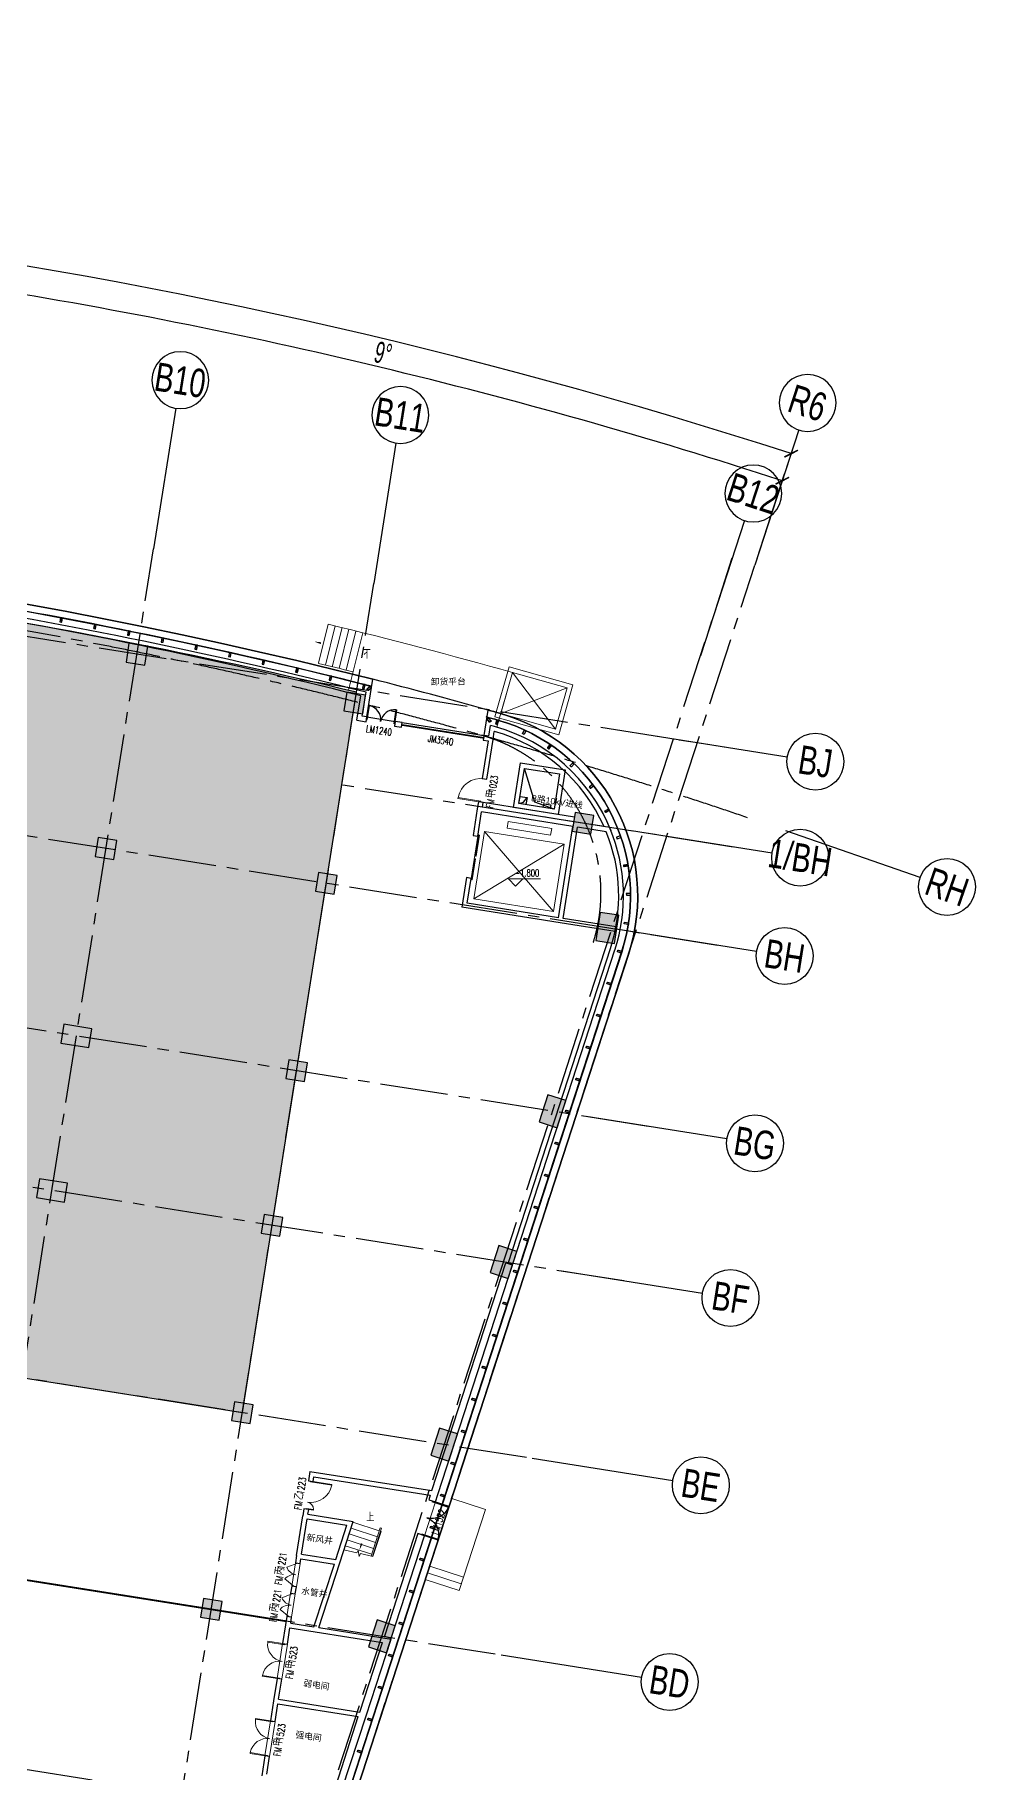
# Model space of a CAD drawing. Extents: x 162590 to 1345090, y -237084 to 1504616.
# Drawn here: x 312066 to 352068, y 135104 to 208385 of the extents above; entities that cross this region are included whole.
import ezdxf
from ezdxf.enums import TextEntityAlignment as Align

# ---------------------------------------------------------------- set-up
doc = ezdxf.new("R2010")
doc.units = 0
doc.linetypes.add('CENTER2', pattern=[28.575, 19.05, -3.175, 3.175, -3.175])
doc.layers.get('0').update_dxf_attribs({"color": 8})
doc.layers.get('Defpoints').update_dxf_attribs({"color": 8})
for name, color, linetype in [('#幕墙线-平面', 8, 'Continuous'), ('#标注', 8, 'Continuous'), ('#轴线', 8, 'CENTER2'), ('A-FLOR', 8, 'Continuous'), ('A-FLOR-AREA', 8, 'Continuous'), ('A-FLOR-UNDR', 8, 'Continuous'), ('A-Hole', 8, 'Continuous'), ('COLUMN', 8, 'Continuous'), ('CURTWALL', 8, 'Continuous'), ('DOOR_FIRE_TEXT', 8, 'Continuous'), ('E-EQPM-DIMS', 8, 'Continuous'), ('E-电缆排管', 8, 'Continuous'), ('EQUIP-箱柜', 8, 'Continuous'), ('PUB_HATCH', 8, 'Continuous'), ('WALL', 8, 'Continuous'), ('WINDOW_TEXT', 8, 'Continuous'), ('建-填充', 8, 'Continuous'), ('数据中心轮廓线', 8, 'Continuous')]:
    doc.layers.add(name, color=color, linetype=linetype)
for name, color, linetype, lineweight in [('A-WALL', 8, 'Continuous', 50), ('DIM_ELEV', 8, 'Continuous', 5), ('DIM_SYMB', 8, 'Continuous', 5), ('DOOR_FIRE', 8, 'Continuous', 13), ('EVTR', 8, 'Continuous', 9), ('PUB_TEXT', 8, 'Continuous', 5), ('STAIR', 8, 'Continuous', 9), ('WINDOW', 8, 'Continuous', 13)]:
    doc.layers.add(name, color=color, linetype=linetype, lineweight=lineweight)
doc.styles.add('_TCH_DIM', font='SIMPLEX', dxfattribs={"bigfont": 'GBCBIG'})
doc.styles.add('_TCH_WINDOW', font='SIMPLEX', dxfattribs={"height": 3.5, "bigfont": 'GBCBIG'})
doc.styles.add('JHZX', font='jrs.shx', dxfattribs={"width": 0.6, "bigfont": 'jhz.shx'})
doc.styles.get("Standard").update_dxf_attribs({"font": 'arial.ttf'})
doc.dimstyles.new('JZBZ-300', dxfattribs={"dimscale": 300, "dimtxt": 3, "dimasz": 1.5, "dimexe": 1, "dimexo": 1, "dimgap": 0.5, "dimtad": 1, "dimdec": 0, "dimdsep": 46, "dimtxsty": 'JHZX', "dimblk1": 'ARCHTICK', "dimblk2": 'ARCHTICK', "dimsah": 1, "dimcen": 0, "dimclrd": 1, "dimclre": 1, "dimclrt": 2, "dimadec": 3, "dimazin": 2, "dimtfac": 1, "dimtdec": 0, "dimtix": 1, "dimtmove": 0, "dimatfit": 3, "dimfxl": 1, "dimtolj": 1, "dimlwd": -1, "dimlwe": -1, "dimarcsym": 1})

# ---------------------------------------------------------------- blocks, each defined once
blk = doc.blocks.new('yyt')
at = {"layer": 'STAIR'}
for points in [[(-1136, -1658), (1320, -3003), (2376, -1074), (-79, 271)], [(-865, -1579), (1240, -2732), (2105, -1153), (0, 0)]]:
    blk.add_lwpolyline(points, close=True, dxfattribs=at)
for points in [[(0, 0), (1240, -2732)], [(-865, -1579), (2105, -1153)]]:
    blk.add_lwpolyline(points, dxfattribs=at)
blk = doc.blocks.new('platform')
at = {"layer": 'DIM_SYMB'}
blk.add_lwpolyline([(-52495, 206174, 0, 0, 0), (-50393, 206698, 0, 80, 0), (-50684, 206626, 0, 0, 0)], format="xyseb", dxfattribs=at)
at = {"layer": 'STAIR'}
for p, q in [((-50576, 205778), (-50994, 207426)), ((-51835, 204637), (-52449, 207061)), ((-51740, 205486), (-52158, 207134)), ((-51449, 205559), (-51867, 207207)), ((-51158, 205632), (-51576, 207280)), ((-50867, 205704), (-51284, 207352)), ((-58092, 203054), (-58752, 205361))]:
    blk.add_line(p, q, dxfattribs=at)
for points in [[(-50993, 207424, 0.009397), (-58752, 205361, 0.009046)], [(-50576, 205776, 0.00177), (-52031, 205413, 0.001416)]]:
    blk.add_lwpolyline(points, format="xyb", dxfattribs=at)
at = {"xscale": -1, "rotation": 347.2564455565175}
blk.add_blockref('yyt', (-58752, 205361), dxfattribs=at)
at = {"layer": 'PUB_TEXT', "style": '_TCH_DIM'}
blk.add_text('下', height=338, dxfattribs=at).set_placement((-52787, 205973))
blk = doc.blocks.new('E-DK')
at = {"layer": 'E-EQPM-DIMS', "ltscale": 100}
blk.add_lwpolyline([(132905, 58716), (132905, 58866), (133205, 58866), (133205, 58716)], dxfattribs=at)
at = {"layer": 'E-电缆排管'}
for p, q in [((131666, 60416), (133566, 60416)), ((131666, 58516), (131666, 60416)), ((131866, 58716), (131866, 60216)), ((131866, 60216), (133366, 60216)), ((132518, 58875), (131866, 60216)), ((133366, 60216), (133366, 58716)), ((133566, 60416), (133566, 58516)), ((133366, 58716), (131866, 58716)), ((133366, 58716), (132518, 58875)), ((133566, 58516), (131666, 58516))]:
    blk.add_line(p, q, dxfattribs=at)
at = {"layer": 'EQUIP-箱柜'}
blk.add_lwpolyline([(132166, 59016), (132166, 58716), (131866, 58716), (131866, 59016)], close=True, dxfattribs=at)
blk.add_lwpolyline([(131866, 58716), (132047, 58799), (132166, 59016)], dxfattribs=at)
blk = doc.blocks.new('$DORLIB2D$00000127')
for points in [[(-0.533, 0.795), (-0.533, 0.69)], [(-0.033, 0.795), (-0.533, 0.795)], [(-0.033, 0.69), (-0.533, 0.69)], [(0.5, 0.5), (-0.5, 0.5)], [(-0.033, 0.795), (-0.033, 0.69)], [(0.533, 0.795), (0.033, 0.795)], [(0.033, 0.795), (0.033, 0.69)], [(0.533, 0.69), (0.033, 0.69)], [(0.533, 0.795), (0.533, 0.69)]]:
    blk.add_lwpolyline(points)
blk = doc.blocks.new('$DorLib2D$00000001')
for p, q in [((0.45, 0.975), (0.5, 0.975)), ((0.45, 0), (0.45, 0.975)), ((0.5, 0), (0.5, 0.975)), ((0.5, 0), (0.45, 0))]:
    blk.add_line(p, q)
blk.add_arc((0.475, 0), 0.975, 91.46928, 180)
blk = doc.blocks.new('$DorLib2D$00000213')
at = {"const_width": 0.02}
blk.add_lwpolyline([(0.5, 0), (-0.5, 0)], dxfattribs=at)
blk = doc.blocks.new('$DorLib2D$00000002')
for p, q in [((-0.5, 0), (-0.5, 0.4875)), ((-0.475, 0.4875), (-0.5, 0.4875)), ((-0.475, 0), (-0.475, 0.4875)), ((0.475, 0), (0.475, 0.4875)), ((0.475, 0.4875), (0.5, 0.4875)), ((0.5, 0), (0.5, 0.4875)), ((-0.5, 0), (-0.475, 0)), ((0.5, 0), (0.475, 0))]:
    blk.add_line(p, q)
for centre, start, end in [((-0.4875, 0), 0, 88.53072), ((0.4875, 0), 91.46928, 180)]:
    blk.add_arc(centre, 0.4875, start, end)
blk = doc.blocks.new('$DorLib2D$00000225')
for p, q in [((0.475, -0.001), (0.475, 0.752)), ((0.475, 0.752), (0.5, 0.752)), ((0.5, -0.001), (0.5, 0.752)), ((-0.5, 0), (-0.5, 0.252)), ((-0.475, 0.252), (-0.5, 0.252)), ((-0.475, 0), (-0.475, 0.252)), ((-0.475, 0), (-0.5, 0)), ((0.475, -0.001), (0.5, -0.001))]:
    blk.add_line(p, q)
for centre, radius, start, end in [((0.505, -0.002), 0.755, 92.24927, 179.72377), ((-0.501, 0.003), 0.251, 359.78987, 84.09744)]:
    blk.add_arc(centre, radius, start, end)
blk = doc.blocks.new('$DorLib2D$00000231')
for p, q in [((-0.5, 0), (-0.25, 0.433)), ((0.5, 0), (0.25, 0.433))]:
    blk.add_line(p, q)
for centre, start, end in [((-0.5, 0), 0, 60), ((0.5, 0), 120, 180)]:
    blk.add_arc(centre, 0.5, start, end)
blk = doc.blocks.new('_FZH')
blk.add_lwpolyline([(-0.5, -0.5), (0.5, -0.5), (0.5, 0.5), (-0.5, 0.5)], close=True)
at = {"layer": 'PUB_HATCH'}
blk.add_solid([(-0.5, -0.5), (0.5, -0.5), (-0.5, 0.5), (0.5, 0.5)], dxfattribs=at)
blk = doc.blocks.new('95ssdkaD')
at = {"layer": '建-填充'}
h = blk.add_hatch(dxfattribs=at)
h.set_pattern_fill('沙地', color=256, scale=200)
h.set_pattern_definition([(0, (-2092931.58, 535402.12), (200, 200), [0, -400])])
edge = h.paths.add_edge_path()
edge.add_line((56877, -17700), (75445, -20641))
edge.add_line((75445, -20641), (94014, -23582))
edge.add_line((94014, -23582), (98826, 6801))
edge.add_arc((42882, -226238), 239659, 76.50083, 85.49917)
edge.add_line((61689, 12683), (56877, -17700))
at = {"layer": '#幕墙线-平面'}
for p, q in [((99268, 5758), (100454, 5570)), ((100750, 5523), (104207, 4975))]:
    blk.add_line(p, q, dxfattribs=at)
at = {"layer": 'A-FLOR'}
blk.add_lwpolyline([(56877, -17700), (75445, -20641), (75445, -20641), (94014, -23582), (98826, 6801, 0.039283), (61689, 12683), (56877, -17700)], format="xyb", dxfattribs=at)
at = {"layer": 'A-FLOR-AREA'}
blk.add_arc((102686, -1783), 7400, 21.72279, 35.71757, dxfattribs=at)
at = {"layer": 'A-FLOR-UNDR'}
blk.add_line((108016, 1537), (104164, 2147), dxfattribs=at)
at = {"layer": 'A-WALL', "const_width": 75}
blk.add_lwpolyline([(55859, -26043), (95860, -32379)], dxfattribs=at)
at = {"layer": 'CURTWALL'}
for points in [[(99446, 7057, 0.045689), (61351, 13106, 0.045689)], [(49262, -50043, -0.062557), (85777, -55106, 0.399227), (95100, -50049), (110009, -4162, 0.425761), (104776, 5628, 0.000589), (104296, 5763)]]:
    blk.add_lwpolyline(points, format="xyb", dxfattribs=at)
at = {"layer": 'DIM_ELEV'}
for p, q in [((105537, -1375), (105237, -1075)), ((105237, -1075), (106581, -1075)), ((105537, -1375), (105837, -1075))]:
    blk.add_line(p, q, dxfattribs=at)
at = {"layer": 'DIM_SYMB', "elevation": -1683}
blk.add_lwpolyline([(99309, -28274, 0, 0, 0), (98948, -29387, 0, 80, 0), (99041, -29102, 0, 0, 0)], format="xyseb", dxfattribs=at)
at = {"layer": 'DOOR_FIRE'}
for p, q in [((101697, -28774), (102161, -27347)), ((96095, -30897), (96252, -29910)), ((96293, -30929), (96449, -29941)), ((95892, -32181), (96048, -31194)), ((96089, -32213), (96246, -31225)), ((95477, -34799), (95712, -33317)), ((95675, -34830), (95909, -33348)), ((94961, -38058), (95196, -36577)), ((95159, -38089), (95393, -36608))]:
    blk.add_line(p, q, dxfattribs=at)
at = {"layer": 'EVTR'}
for p, q in [((104224, 928), (103773, -1917)), ((107582, 396), (104224, 928)), ((104224, 928), (107131, -2449)), ((105222, 1347), (105177, 1065)), ((105177, 1065), (107014, 774)), ((107059, 1056), (105222, 1347)), ((107014, 774), (107059, 1056)), ((103773, -1917), (107582, 396)), ((107582, 396), (107131, -2449)), ((107131, -2449), (103773, -1917))]:
    blk.add_line(p, q, dxfattribs=at)
at = {"layer": 'STAIR'}
for p, q in [((102840, -27199), (104266, -27662)), ((104266, -27662), (103154, -31086)), ((98675, -28205), (98295, -29374)), ((99707, -28814), (98595, -28452)), ((99788, -28566), (98675, -28205)), ((99828, -28443), (99442, -29630)), ((99885, -28461), (99501, -29643)), ((99885, -28461), (99828, -28443)), ((99466, -29556), (98353, -29194)), ((99547, -29308), (98434, -28947)), ((99627, -29061), (98514, -28699)), ((99864, -28591), (99520, -29648)), ((99703, -29086), (99684, -29080)), ((99783, -28838), (99764, -28832)), ((99864, -28591), (99845, -28585)), ((98295, -29374), (98840, -29496)), ((98840, -29496), (98902, -29376)), ((98902, -29376), (98937, -29643)), ((98937, -29643), (98995, -29530)), ((98995, -29530), (99520, -29648)), ((99542, -29580), (99523, -29574)), ((99623, -29333), (99604, -29327)), ((101727, -30622), (103154, -31086)), ((101820, -30337), (103247, -30801)), ((101913, -30052), (103339, -30515))]:
    blk.add_line(p, q, dxfattribs=at)
at = {"layer": 'WALL'}
for p, q in [((98842, 5623), (99005, 6653)), ((99071, 5789), (99231, 6802)), ((98842, 5623), (99237, 5560)), ((99268, 5758), (99071, 5789)), ((99237, 5560), (99268, 5758)), ((100454, 5570), (100422, 5372)), ((100422, 5372), (100719, 5325)), ((100750, 5523), (100454, 5570)), ((100719, 5325), (100750, 5523)), ((104404, 4944), (104477, 5401)), ((104531, 5178), (104531, 5178)), ((104585, 5370), (104585, 5370)), ((104586, 4814), (104639, 5147)), ((104373, 4747), (104123, 3166)), ((104207, 4975), (104175, 4778)), ((104175, 4778), (104373, 4747)), ((104404, 4944), (104207, 4975)), ((104320, 3135), (104586, 4814)), ((104123, 3166), (104320, 3135)), ((103919, 1882), (103742, 761)), ((103966, 2179), (103919, 1882)), ((103939, 730), (104101, 1752)), ((104164, 2147), (103966, 2179)), ((107953, 1142), (104101, 1752)), ((104133, 1950), (104164, 2147)), ((108083, 1324), (104133, 1950)), ((103742, 761), (103939, 730)), ((107343, -2710), (107953, 1142)), ((107541, -2741), (108151, 1111)), ((109268, 1136), (108083, 1324)), ((109360, 919), (108151, 1111)), ((103460, -1017), (103262, -2266)), ((103658, -1048), (103460, -1017)), ((103491, -2100), (103658, -1048)), ((107343, -2710), (103491, -2100)), ((107411, -2923), (103262, -2266)), ((109740, -3292), (107411, -2923)), ((109771, -3094), (107541, -2741)), ((109740, -3292), (109771, -3094)), ((105233, -17243), (109534, -4008)), ((105423, -17305), (109724, -4069)), ((102000, -26871), (105123, -17257)), ((102263, -27030), (105409, -17350)), ((105123, -17257), (105409, -17350)), ((105233, -17243), (105423, -17305)), ((96862, -26058), (96799, -26453)), ((96862, -26058), (102000, -26871)), ((96997, -26484), (97028, -26287)), ((97028, -26287), (101937, -27064)), ((96799, -26453), (96997, -26484)), ((101937, -27064), (101875, -27254)), ((102161, -27347), (102263, -27030)), ((96611, -27638), (96564, -27934)), ((96809, -27669), (96611, -27638)), ((96778, -27867), (96809, -27669)), ((101875, -27254), (102161, -27347)), ((96298, -29613), (96564, -27934)), ((96512, -29546), (96746, -28064)), ((96746, -28064), (98424, -28330)), ((96778, -27867), (98686, -28169)), ((97955, -29774), (98424, -28330)), ((98118, -29917), (98686, -28169)), ((101412, -28681), (100007, -33004)), ((100292, -33097), (101697, -28774)), ((101697, -28774), (101412, -28681)), ((96298, -29613), (96252, -29910)), ((96252, -29910), (96449, -29941)), ((96449, -29941), (96480, -29743)), ((96480, -29743), (97892, -29967)), ((96512, -29546), (97955, -29774)), ((97032, -32615), (97892, -29967)), ((97232, -32647), (98118, -29917)), ((96095, -30897), (96048, -31194)), ((96048, -31194), (96246, -31225)), ((96293, -30929), (96095, -30897)), ((96246, -31225), (96293, -30929)), ((95892, -32181), (95837, -32527)), ((96089, -32213), (95892, -32181)), ((96050, -32460), (96089, -32213)), ((95837, -32527), (95712, -33317)), ((95909, -33348), (96019, -32657)), ((96019, -32657), (97085, -32826)), ((96050, -32460), (97032, -32615)), ((97085, -32826), (99919, -33275)), ((97232, -32647), (100282, -33130)), ((95712, -33317), (95909, -33348)), ((98965, -36212), (99919, -33275)), ((99229, -36371), (100282, -33130)), ((100007, -33004), (100292, -33097)), ((95477, -34799), (95329, -35737)), ((95675, -34830), (95477, -34799)), ((95542, -35670), (95675, -34830)), ((95329, -35737), (95196, -36577)), ((95393, -36608), (95510, -35867)), ((95510, -35867), (98902, -36404)), ((95542, -35670), (98965, -36212)), ((95196, -36577), (95393, -36608)), ((97964, -39293), (98902, -36404)), ((98227, -39452), (99229, -36371)), ((94961, -38058), (94828, -38898)), ((95159, -38089), (94961, -38058)), ((95041, -38830), (95159, -38089))]:
    blk.add_line(p, q, dxfattribs=at)
for centre, radius, start, end in [((47365, -197931), 211200, 75.78409, 86.21591), ((47365, -197931), 211000, 75.83367, 86.16633), ((47365, -197931), 211200, 74.24968, 74.31116), ((47365, -197931), 211000, 74.24968, 74.25011), ((102686, -1783), 7200, 23.91827, 74.24968), ((102686, -1783), 7400, 22.4866, 74.24968), ((102686, -1783), 7200, 342, 22.04188), ((102686, -1783), 7400, 342, 22.4866)]:
    blk.add_arc(centre, radius, start, end, dxfattribs=at)
at = {"layer": '数据中心轮廓线'}
for p, q in [((99268, 5758), (99520, 7347)), ((104207, 4975), (104377, 6052))]:
    blk.add_line(p, q, dxfattribs=at)
for points in [[(99520, 7347, 0.125048), (-4789, 7347)], [(50865, -50372, -0.059823), (85699, -55395, 0.399227), (95385, -50142), (110295, -4255, 0.425761), (104858, 5917, 0.000589), (104377, 6052)]]:
    blk.add_lwpolyline(points, format="xyb", dxfattribs=at)
blk.add_arc((47365, -197931), 211800, 74.38466, 75.74458, dxfattribs=at)
at = {"layer": '#幕墙线-平面'}
ref = blk.add_blockref('$DorLib2D$00000002', (99845, 5565), dxfattribs=dict(at, xscale=1200, yscale=1200, zscale=1200, rotation=350.9999999999735))
ref.add_attrib('A', 'LM1240', (99214, 5130), dxfattribs={"layer": 'WINDOW_TEXT', "height": 297.5, "rotation": 351, "style": '_TCH_WINDOW', "width": 0.705882})
ref = blk.add_blockref('$DorLib2D$00000213', (102463, 5150), dxfattribs=dict(at, xscale=3500, yscale=3500, zscale=3500, rotation=350.9999999999735))
ref.add_attrib('A', 'JM3540', (101817, 4717), dxfattribs={"layer": 'WINDOW_TEXT', "height": 297.5, "rotation": 351, "style": '_TCH_WINDOW', "width": 0.705882})
ref = blk.add_blockref('$DorLib2D$00000002', (101786, -28014), dxfattribs=dict(at, xscale=-1500, yscale=1500, zscale=300, rotation=251.9999999999948))
ref.add_attrib('A', 'LM1522', (102260, -28751), dxfattribs={"layer": 'DOOR_FIRE_TEXT', "height": 297.5, "rotation": 72, "style": '_TCH_WINDOW', "width": 0.705882})
at = {"layer": 'A-Hole', "xscale": -1, "rotation": 0.2000000000000313}
blk.add_blockref('platform', (47365, -197931), dxfattribs=at)
at = {"layer": 'COLUMN'}
for p, xscale, yscale, zscale, rotation in [((89563, 8408), 799.9999999998566, 799.9999999998566, 799.9999999998566, 81.00000000003277), ((98754, 6345), 799.9999999996268, 799.9999999996268, 799.9999999996268, 81.00000000003018), ((108380, 1277), 799.9999999983924, 799.9999999983924, 799.9999999983924, 80.99999999994864), ((88265, 211), 800.0000000000331, 800.0000000000331, 800.0000000000331, 80.9999999998997), ((97549, -1260), 799.9999999983924, 799.9999999983924, 799.9999999983924, 80.99999999994864), ((109402, -3137), 1200.000000000009, 800.0000000001595, 800.0000000001595, 81.00000000000071), ((87014, -7691), 1200.000000000009, 799.9999999999294, 799.9999999999295, 171.0000000000007), ((96298, -9161), 800.0000000028828, 800.0000000028828, 800.0000000028828, 171.0000000000502), ((107093, -10871), 799.9999999998693, 1199.999999999876, 1199.999999999876, 342.0000000000126), ((85981, -14210), 1200.000000000009, 799.9999999999294, 799.9999999999295, 171.0000000000007), ((95265, -15680), 799.9999999964616, 799.9999999964616, 799.9999999964616, 170.999999999969), ((105028, -17227), 799.9999999998693, 1199.999999999876, 1199.999999999876, 342.0000000000126), ((94014, -23582), 800.0000000028782, 800.0000000028782, 800.0000000028782, 170.9999999998391), ((102525, -24930), 799.9999999998693, 1199.999999999876, 1199.999999999876, 342.0000000000126), ((92700, -31878), 800.0000000047221, 800.0000000047221, 800.0000000047221, 171.0000000000711), ((99897, -33018), 799.9999999998693, 1199.999999999876, 1199.999999999876, 342.0000000000126)]:
    blk.add_blockref('_FZH', p, dxfattribs=dict(at, xscale=xscale, yscale=yscale, zscale=zscale, rotation=rotation))
at = {"layer": 'DOOR_FIRE', "zscale": 200}
for name, p, xscale, yscale, rotation in [('$DorLib2D$00000001', (104143, 2657), -999.9999999999997, 999.9999999999998, 80.99999999998724), ('$DorLib2D$00000225', (96804, -27061), -1200, 1200, 260.9999999999629), ('$DorLib2D$00000231', (96272, -30419), -999.9999999999993, 999.9999999999998, 80.99999999998349), ('$DorLib2D$00000231', (96069, -31703), -999.9999999999993, 999.9999999999998, 80.99999999998349), ('$DorLib2D$00000002', (95693, -34074), 1500, 1500, 80.99999999997397), ('$DorLib2D$00000002', (95177, -37333), 1500.000000000001, 1500.000000000001, 80.99999999998401)]:
    blk.add_blockref(name, p, dxfattribs=dict(at, xscale=xscale, yscale=yscale, rotation=rotation))
at = {"layer": 'PUB_HATCH', "rotation": 350.9999999847221}
blk.add_blockref('E-DK', (-33751, -35254), dxfattribs=at)
at = {"layer": 'WINDOW', "xscale": -1800, "yscale": 200, "zscale": 1800, "rotation": 260.9999999999858}
blk.add_blockref('$DORLIB2D$00000127', (103700, -143), dxfattribs=at)
at = {"layer": 'DOOR_FIRE_TEXT', "style": '_TCH_WINDOW', "width": 0.705882}
for s, p in [('1023', (104689, 2553)), ('FM', (104584, 1895)), ('1223', (96599, -27046)), ('FM', (96495, -27703)), ('1221', (95780, -30212)), ('FM', (95676, -30870)), ('1221', (95554, -31773)), ('FM', (95450, -32431)), ('1523', (96239, -34177)), ('FM', (96135, -34835)), ('1523', (95722, -37437)), ('FM', (95618, -38094))]:
    blk.add_text(s, height=297.5, rotation=81, dxfattribs=at).set_placement(p)
at = {"layer": 'DOOR_FIRE_TEXT', "style": '_TCH_WINDOW'}
for s, p in [('甲', (104650, 2310)), ('乙', (96561, -27289)), ('丙', (95742, -30455)), ('丙', (95516, -32016)), ('甲', (96200, -34420)), ('甲', (95684, -37679))]:
    blk.add_text(s, height=338, rotation=81, dxfattribs=at).set_placement(p)
at = {"layer": 'PUB_TEXT'}
for s, rotation, p in [('卸货平台', 0.94618, (101961, 7108)), ('B路10kV进线', 351.65865, (106176, 2216)), ('新风井', 351.65865, (96709, -28967)), ('水管井', 351.65865, (96482, -31221)), ('弱电间', 351.65865, (96568, -35115)), ('强电间', 351.65865, (96237, -37279))]:
    blk.add_text(s, height=264.3, rotation=rotation, dxfattribs=at).set_placement(p)
at = {"layer": 'PUB_TEXT', "style": '_TCH_DIM', "width": 0.705882}
blk.add_text('-1.800', height=297.5, dxfattribs=at).set_placement((105491, -970))
at = {"layer": 'PUB_TEXT', "style": '_TCH_DIM'}
blk.add_text('上', height=338, dxfattribs=at).set_placement((99238, -28175))
blk = doc.blocks.new('*U49')
blk.add_line((0, -20), (0, 0))
blk.add_circle((0, -24), 4)
at = {"style": 'JHZX', "width": 0.75}
blk.add_attdef('AXES', text='', height=4, dxfattribs=at).set_placement((0, -24), align=Align.MIDDLE_CENTER)
blk = doc.blocks.new('*U48')
blk.add_line((20, 0), (0, 0))
blk.add_circle((24, 0), 4)
at = {"style": 'JHZX', "width": 0.75}
blk.add_attdef('AXES', text='', height=4, dxfattribs=at).set_placement((24, 0), align=Align.MIDDLE_CENTER)
blk = doc.blocks.new('_ARCHTICK')
at = {"color": 0, "linetype": 'ByBlock', "const_width": 0.15}
blk.add_lwpolyline([(-0.5, -0.5), (0.5, 0.5)], dxfattribs=at)
blk = doc.blocks.new('*D900')
at = {"layer": '#标注', "color": 8, "ltscale": 300, "transparency": 16777216}
for p, q in [((342530, 186296), (344059, 191004)), ((180692, 176398), (178600, 180884))]:
    blk.add_line(p, q, dxfattribs=at)
blk.add_arc((274175, -24078), 225850, 72, 115, dxfattribs=at)
at = {"layer": 'Defpoints', "color": 0, "ltscale": 300, "transparency": 16777216}
for p in [(288619, 201310), (342437, 186011), (180819, 176126), (274175, -24078)]:
    blk.add_point(p, dxfattribs=at)
at = {"layer": '#标注', "color": 8, "ltscale": 300, "transparency": 16777216, "xscale": 450, "yscale": 450, "zscale": 450}
for p, rotation in [((343967, 190718), 341.9999999957651), ((178727, 180612), 205.0000000052078)]:
    blk.add_blockref('_ARCHTICK', p, dxfattribs=dict(at, rotation=rotation))
at = {"layer": '#标注', "color": 8, "ltscale": 300, "transparency": 16777216, "insert": (260351, 201950), "char_height": 900, "attachment_point": 5, "rotation": 3.5, "style": 'JHZX'}
blk.add_mtext('\\A1;43°', dxfattribs=at)
blk = doc.blocks.new('*D901')
at = {"layer": '#标注', "color": 8, "ltscale": 300, "transparency": 16777216}
for p, q in [((308778, 194399), (309365, 198103)), ((342530, 186296), (343689, 189862))]:
    blk.add_line(p, q, dxfattribs=at)
blk.add_arc((274175, -24078), 224650, 72, 81, dxfattribs=at)
at = {"layer": 'Defpoints', "color": 0, "ltscale": 300, "transparency": 16777216}
for p in [(308732, 194103), (332319, 192917), (342437, 186011), (274175, -24078)]:
    blk.add_point(p, dxfattribs=at)
at = {"layer": '#标注', "color": 8, "ltscale": 300, "transparency": 16777216, "xscale": 450, "yscale": 450, "zscale": 450}
for p, rotation in [((309318, 197806), 171), ((343596, 189577), 341.9999999957651)]:
    blk.add_blockref('_ARCHTICK', p, dxfattribs=dict(at, rotation=rotation))
at = {"layer": '#标注', "color": 8, "ltscale": 300, "transparency": 16777216, "insert": (326759, 194949), "char_height": 900, "attachment_point": 5, "rotation": 346.5, "style": 'JHZX'}
blk.add_mtext('\\A1;9°', dxfattribs=at)
blk = doc.blocks.new('*D742')
at = {"layer": '#标注', "color": 8, "ltscale": 300, "transparency": 16777216}
for p, q in [((342530, 186296), (344059, 191004)), ((180692, 176398), (178600, 180884))]:
    blk.add_line(p, q, dxfattribs=at)
blk.add_arc((274175, -24078), 225850, 72, 115, dxfattribs=at)
at = {"layer": 'Defpoints', "color": 0, "ltscale": 300, "transparency": 16777216}
for p in [(288619, 201310), (342437, 186011), (180819, 176126), (274175, -24078)]:
    blk.add_point(p, dxfattribs=at)
at = {"layer": '#标注', "color": 8, "ltscale": 300, "transparency": 16777216, "xscale": 450, "yscale": 450, "zscale": 450}
for p, rotation in [((343967, 190718), 341.9999999957651), ((178727, 180612), 205.0000000052078)]:
    blk.add_blockref('_ARCHTICK', p, dxfattribs=dict(at, rotation=rotation))
at = {"layer": '#标注', "color": 8, "ltscale": 300, "transparency": 16777216, "insert": (260351, 201950), "char_height": 900, "attachment_point": 5, "rotation": 3.5, "style": 'JHZX'}
blk.add_mtext('\\A1;43°', dxfattribs=at)
blk = doc.blocks.new('*D743')
at = {"layer": '#标注', "color": 8, "ltscale": 300, "transparency": 16777216}
for p, q in [((308778, 194399), (309365, 198103)), ((342530, 186296), (343689, 189862))]:
    blk.add_line(p, q, dxfattribs=at)
blk.add_arc((274175, -24078), 224650, 72, 81, dxfattribs=at)
at = {"layer": 'Defpoints', "color": 0, "ltscale": 300, "transparency": 16777216}
for p in [(308732, 194103), (332319, 192917), (342437, 186011), (274175, -24078)]:
    blk.add_point(p, dxfattribs=at)
at = {"layer": '#标注', "color": 8, "ltscale": 300, "transparency": 16777216, "xscale": 450, "yscale": 450, "zscale": 450}
for p, rotation in [((309318, 197806), 171), ((343596, 189577), 341.9999999957651)]:
    blk.add_blockref('_ARCHTICK', p, dxfattribs=dict(at, rotation=rotation))
at = {"layer": '#标注', "color": 8, "ltscale": 300, "transparency": 16777216, "insert": (326759, 194949), "char_height": 900, "attachment_point": 5, "rotation": 346.5, "style": 'JHZX'}
blk.add_mtext('\\A1;9°', dxfattribs=at)
blk = doc.blocks.new('*D826')
at = {"layer": '#标注', "color": 8, "ltscale": 300, "transparency": 16777216}
for p, q in [((342530, 186296), (344059, 191004)), ((180692, 176398), (178600, 180884))]:
    blk.add_line(p, q, dxfattribs=at)
blk.add_arc((274175, -24078), 225850, 72, 115, dxfattribs=at)
at = {"layer": 'Defpoints', "color": 0, "ltscale": 300, "transparency": 16777216}
for p in [(288619, 201310), (342437, 186011), (180819, 176126), (274175, -24078)]:
    blk.add_point(p, dxfattribs=at)
at = {"layer": '#标注', "color": 8, "ltscale": 300, "transparency": 16777216, "xscale": 450, "yscale": 450, "zscale": 450}
for p, rotation in [((343967, 190718), 341.9999999957651), ((178727, 180612), 205.0000000052078)]:
    blk.add_blockref('_ARCHTICK', p, dxfattribs=dict(at, rotation=rotation))
at = {"layer": '#标注', "color": 8, "ltscale": 300, "transparency": 16777216, "insert": (260351, 201950), "char_height": 900, "attachment_point": 5, "rotation": 3.5, "style": 'JHZX'}
blk.add_mtext('\\A1;43°', dxfattribs=at)
blk = doc.blocks.new('*D827')
at = {"layer": '#标注', "color": 8, "ltscale": 300, "transparency": 16777216}
for p, q in [((308778, 194399), (309365, 198103)), ((342530, 186296), (343689, 189862))]:
    blk.add_line(p, q, dxfattribs=at)
blk.add_arc((274175, -24078), 224650, 72, 81, dxfattribs=at)
at = {"layer": 'Defpoints', "color": 0, "ltscale": 300, "transparency": 16777216}
for p in [(308732, 194103), (332319, 192917), (342437, 186011), (274175, -24078)]:
    blk.add_point(p, dxfattribs=at)
at = {"layer": '#标注', "color": 8, "ltscale": 300, "transparency": 16777216, "xscale": 450, "yscale": 450, "zscale": 450}
for p, rotation in [((309318, 197806), 171), ((343596, 189577), 341.9999999957651)]:
    blk.add_blockref('_ARCHTICK', p, dxfattribs=dict(at, rotation=rotation))
at = {"layer": '#标注', "color": 8, "ltscale": 300, "transparency": 16777216, "insert": (326759, 194949), "char_height": 900, "attachment_point": 5, "rotation": 346.5, "style": 'JHZX'}
blk.add_mtext('\\A1;9°', dxfattribs=at)
blk = doc.blocks.new('XLZ')
at = {"layer": '#幕墙线-平面', "ltscale": 250}
for points in [[(-33, 0, -0.414214), (-40, 7), (-40, 172, -0.414214), (-33, 180), (32, 180, -0.414214), (40, 172), (40, 7, -0.414214), (32, 0)], [(-33, 6, -0.414214), (-34, 7), (-34, 172, -0.414214), (-33, 174), (32, 174, -0.414214), (34, 172), (34, 7, -0.414214), (32, 6)]]:
    blk.add_lwpolyline(points, format="xyb", close=True, dxfattribs=at)
blk = doc.blocks.new('lz')
at = {"layer": '#幕墙线-平面', "ltscale": 250}
for points in [[(-33, 0, -0.414214), (-40, 7), (-40, 172, -0.414214), (-33, 180), (32, 180, -0.414214), (40, 172), (40, 7, -0.414214), (32, 0)], [(-33, 6, -0.414214), (-34, 7), (-34, 172, -0.414214), (-33, 174), (32, 174, -0.414214), (34, 172), (34, 7, -0.414214), (32, 6)]]:
    blk.add_lwpolyline(points, format="xyb", close=True, dxfattribs=at)

msp = doc.modelspace()

# ---------------------------------------------------------------- linework, layer by layer
at = {"layer": '#幕墙线-平面'}
for points in [[(222020.5, 181200.4, -0.1250478), (326329.9, 181200.4, -0.1250478)], [(222067.6, 180902.9, -0.125114), (326282.8, 180902.9, -0.125114)], [(331187, 179904.8, -0.000589), (331667.4, 179769.9, -0.4257611), (337104.3, 169598.2), (322194.6, 123710.9, -0.3992271), (312508.5, 118457.6, 0.131617), (236125.3, 118533.5, 0.0310521), (218756.9, 112723.5, -0.3992271), (208502.8, 116757.2), (188112, 160485.4, -0.4257611), (192268.7, 171244, -0.0303466), (216515, 179722.5, -0.0007949), (217163.4, 179904.8)], [(331586, 179481.2, -0.4257611), (336819, 169690.9), (321909.3, 123803.6, -0.3992271), (312586.4, 118747.3, 0.131617), (236047.9, 118823.3, 0.0310521), (218644.3, 113001.5, -0.3992271), (208774.7, 116884), (188383.9, 160612.2, -0.4257611), (192384.7, 170967.3, -0.0303466), (216596.7, 179433.8, -0.0007538), (217210.6, 179606.5, -0.0007538)], [(331139.8, 179606.5, -0.0005479), (331586, 179481.2)]]:
    msp.add_lwpolyline(points, format="xyb", dxfattribs=at)
at = {"layer": '#轴线', "ltscale": 150}
for p, q in [((343002.8, 178043.7), (288520.5, 186672.8)), ((306001.7, 116777.7), (317077.2, 186706)), ((316930.9, 110746.7), (341485.3, 186317.5)), ((316695.9, 106787.6), (342437, 186010.6)), ((315285.9, 115307.2), (326361.5, 185235.5)), ((340865.6, 169978.7), (287222.1, 178475)), ((341522.7, 174127), (325016.2, 176741.4)), ((337942.3, 162342), (285970.6, 170573.5)), ((336909.8, 155823.3), (284938.1, 164054.8)), ((332802.2, 148374.1), (283686.6, 156153.3)), ((331488.1, 140077.6), (282372.6, 147856.7)), ((327187.1, 132760.3), (281136.8, 140054))]:
    msp.add_line(p, q, dxfattribs=at)
for centre, radius, start, end in [((274175.2, -24077.7), 210700, 71.184181, 115.815819), ((329046.6, 172196.5), 6900, 342.3, 74.380873)]:
    msp.add_arc(centre, radius, start, end, dxfattribs=at)
at = {"ltscale": 300}
for points in [[(326078.1, 179610.6), (326329.9, 181200.4)], [(331016.5, 178828.4), (331187, 179904.8)]]:
    msp.add_lwpolyline(points, dxfattribs=at)

# ---------------------------------------------------------------- block references
at = {"layer": '#标注'}
ref = msp.add_blockref('*U49', (317077.2, 186706), dxfattribs=dict(at, xscale=-300, yscale=300, zscale=300, rotation=170.9999999999885))
ref.add_attrib('AXES', 'B10', dxfattribs={"layer": '0', "height": 1200, "rotation": 351, "style": 'JHZX', "width": 0.75}).set_placement((318203.6, 193817.3), align=Align.MIDDLE_CENTER)
ref = msp.add_blockref('*U49', (342437, 186010.6), dxfattribs=dict(at, xscale=-300.0000000000002, yscale=300, zscale=300, rotation=161.9999999956635))
ref.add_attrib('AXES', 'R6', dxfattribs={"layer": '0', "height": 1200, "rotation": 342, "style": 'JHZX', "width": 0.75}).set_placement((344662, 192858.2), align=Align.MIDDLE_CENTER)
ref = msp.add_blockref('*U49', (326361.5, 185235.5), dxfattribs=dict(at, xscale=-300, yscale=300, zscale=300, rotation=170.9999999999885))
ref.add_attrib('AXES', 'B11', dxfattribs={"layer": '0', "height": 1200, "rotation": 351, "style": 'JHZX', "width": 0.75}).set_placement((327487.8, 192346.9), align=Align.MIDDLE_CENTER)
ref = msp.add_blockref('*U49', (340144, 182189.4), dxfattribs=dict(at, xscale=-300.0000000000003, yscale=300.0000000000003, zscale=300, rotation=161.9999999977861))
ref.add_attrib('AXES', 'B12', dxfattribs={"layer": '0', "height": 1200, "rotation": 342, "style": 'JHZX', "width": 0.75}).set_placement((342368.9, 189037), align=Align.MIDDLE_CENTER)
for p, xscale, yscale, rotation, values in [((337878.5, 178855.3), 300.0000000000001, 300.0000000000001, 351.000000000555, {'AXES': 'BJ'}), ((337237.1, 174805.8), 300.0000000000001, 300.0000000000001, 351.000000000555, {'AXES': '1/BH'}), ((343739.7, 174807.8), 300.0000000000002, 300.0000000000002, 340.8439878889847, {'AXES': 'RH'}), ((336580.1, 170657.5), 300.0000000000001, 300.0000000000001, 351.000000000555, {'AXES': 'BH'}), ((335328.6, 162756), 300.0000000000001, 300.0000000000001, 351.000000000555, {'AXES': 'BG'}), ((334296.2, 156237.2), 300.0000000000001, 300.0000000000001, 351.000000000555, {'AXES': 'BF'}), ((333044.7, 148335.7), 300.0000000000001, 300.0000000000001, 351.000000000555, {'AXES': 'BE'}), ((331730.7, 140039.1), 300.0000000000001, 300.0000000000001, 351.000000000555, {'AXES': 'BD'})]:
    msp.add_blockref('*U48', p, dxfattribs=dict(at, xscale=xscale, yscale=yscale, rotation=rotation)).add_auto_attribs(values)
msp.add_blockref('95ssdkaD', (226809.8, 173853.1))
at = {"xscale": -1}
for p, rotation in [((313195.1, 183791.6), 169.3685315113935), ((314622.7, 183518.6), 168.9747734192231), ((316048.4, 183235.7), 168.5810153270529), ((317472.1, 182943), 168.1872572348827), ((318893.8, 182640.6), 167.7934991427124), ((320313.4, 182328.4), 167.3997410505421), ((321730.8, 182006.5), 167.005982958372), ((323146, 181674.8), 166.6122248662016), ((324558.8, 181333.4), 166.2184667740313), ((325969.3, 180982.3), 165.8247086818612), ((331586, 179481.2), 165.0585954690306), ((333823.9, 178438.8), 145.7997410517604), ((335616.9, 176741.7), 127.3498057888212), ((336780.7, 174564.5), 108.8998705258821), ((337195.6, 172130.8), 90.44993526294283)]:
    msp.add_blockref('lz', p, dxfattribs=dict(at, rotation=rotation))
for name, p, rotation in [('XLZ', (326235.1, 180882.3), 133.7678425755264), ('XLZ', (331174.2, 179553.8), 218.6175437395447), ('lz', (332748.8, 179049.4), 155.0889871703315), ('lz', (334789.9, 177661.6), 136.6427225711602), ('lz', (336287.1, 175699.2), 118.1964579719889), ('lz', (337086.4, 173363.9), 99.7501933728174), ('lz', (337105.7, 170895.6), 81.30392877364605), ('lz', (336819, 169690.9), 71.99999999983127), ('lz', (336379.7, 168338.8), 71.99999999983127), ('lz', (335941.9, 166991.6), 71.99999999983127), ('lz', (335502.7, 165639.7), 71.99999999983127), ('lz', (335064.9, 164292.4), 71.99999999983127), ('lz', (334625.7, 162940.6), 71.99999999983127), ('lz', (334187.8, 161593.1), 71.99999999983127), ('lz', (333748.7, 160241.5), 71.99999999983127), ('lz', (333310.8, 158893.9), 71.99999999983127), ('lz', (332871.7, 157542.4), 71.99999999983127), ('lz', (332433.8, 156194.6), 71.99999999983127), ('lz', (331994.7, 154843.4), 71.99999999983127), ('lz', (331556.7, 153495.4), 71.99999999983127), ('lz', (331117.7, 152144.3), 71.99999999983127), ('lz', (330679.7, 150796.1), 71.99999999983127), ('lz', (330240.7, 149445.2), 71.99999999983127), ('lz', (329802.6, 148096.9), 71.99999999983127), ('lz', (329363.7, 146746.1), 71.99999999983127), ('lz', (328925.6, 145397.6), 71.99999999983127), ('lz', (328486.7, 144047), 71.99999999983127), ('lz', (328048.6, 142698.4), 71.99999999983127), ('lz', (327609.8, 141347.9), 71.99999999983127), ('lz', (327171.5, 139999.1), 71.99999999983127), ('lz', (326732.8, 138648.8), 71.99999999983127), ('lz', (326294.5, 137299.9), 71.99999999983127), ('lz', (325855.8, 135949.7), 71.99999999983127)]:
    msp.add_blockref(name, p, dxfattribs=dict(rotation=rotation))

# ---------------------------------------------------------------- dimensions: what is measured, and where the dimension line sits
at = {"layer": '#标注', "ltscale": 300}
for base, p2, picture, middle in [((288618.7, 201309.9), (180818.8, 176125.6), '*D900', (260350.7, 201949.9)), ((288618.7, 201309.9), (180818.8, 176125.6), '*D742', (260350.7, 201949.9)), ((288618.7, 201309.9), (180818.8, 176125.6), '*D826', (260350.7, 201949.9)), ((332318.9, 192917.5), (308731.6, 194102.6), '*D901', (326758.8, 194948.6)), ((332318.9, 192917.5), (308731.6, 194102.6), '*D743', (326758.8, 194948.6)), ((332318.9, 192917.5), (308731.6, 194102.6), '*D827', (326758.8, 194948.6))]:
    dim = msp.add_angular_dim_3p(base=base, center=(274175.2, -24077.7), p1=(342437, 186010.6), p2=p2, dimstyle='JZBZ-300', override={"dimclrd": 8, "dimclre": 8, "dimclrt": 8}, dxfattribs=at)
    dim.commit()
    dim.dimension.update_dxf_attribs({"geometry": picture, "text_midpoint": middle})

doc.saveas('drawing.dxf')
